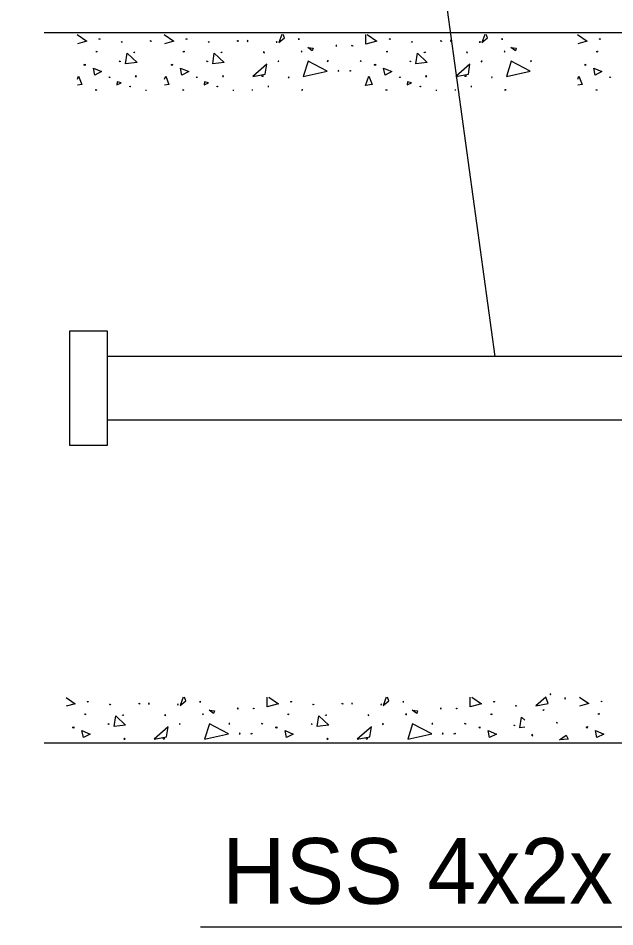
# Model space of a CAD drawing. Extents: x 512.98 to 516.26, y 535.38 to 537.32.
# Drawn here: x 513.631 to 514.12, y 536.123 to 536.869 of the extents above; entities that cross this region are included whole.
import ezdxf

# ---------------------------------------------------------------- set-up
doc = ezdxf.new("R2010")
doc.units = 0
for name, color, linetype in [('Bridge-Gen-Rail', 7, 'Continuous'), ('Bridge-Rebar-1', 7, 'Continuous'), ('Bridge-Text', 7, 'Continuous'), ('CONNECT', 7, 'Continuous')]:
    doc.layers.add(name, color=color, linetype=linetype)

msp = doc.modelspace()

# ---------------------------------------------------------------- linework, layer by layer
at = {"layer": 'Bridge-Gen-Rail'}
for p, q in [((514.50645, 536.85673), (513.65199, 536.85673)), ((514.50645, 536.2734), (513.65199, 536.2734))]:
    msp.add_line(p, q, dxfattribs=at)
at = {"layer": 'Bridge-Rebar-1'}
msp.add_lwpolyline([(513.70418, 536.61191), (513.67293, 536.61191), (513.67293, 536.51816), (513.70418, 536.51816)], close=True, dxfattribs=at)
msp.add_lwpolyline([(513.70418, 536.53899), (514.33974, 536.53899), (514.33974, 536.59107), (513.70418, 536.59107)], dxfattribs=at)
at = {"layer": 'Bridge-Text'}
for points in [[(513.45273, 537.02932), (513.96193, 537.02932), (514.02196, 536.59107)], [(513.78037, 536.12251), (514.34635, 536.12251), (514.42313, 536.39833)]]:
    msp.add_lwpolyline(points, dxfattribs=at)
at = {"layer": 'CONNECT'}
for p, q in [((513.73531, 536.80971), (513.7361, 536.80971)), ((513.80686, 536.80971), (513.80765, 536.80971)), ((513.82332, 536.80971), (513.82245, 536.80971)), ((513.97356, 536.80971), (513.97435, 536.80971)), ((513.99002, 536.80971), (513.98923, 536.80971))]:
    msp.add_line(p, q, dxfattribs=at)
for points in [[(513.67907, 536.85549), (513.68701, 536.85), (513.67943, 536.84791)], [(513.75062, 536.85549), (513.75856, 536.85), (513.75098, 536.84791)], [(513.84714, 536.85549), (513.84462, 536.84877), (513.84924, 536.8526), (513.84823, 536.85549)], [(513.91732, 536.85549), (513.92526, 536.85), (513.91609, 536.84747), (513.91602, 536.85549)], [(514.01385, 536.85549), (514.01132, 536.84877), (514.01594, 536.8526), (514.01493, 536.85549)], [(514.0898, 536.85549), (514.09774, 536.85), (514.09016, 536.84791)], [(513.6969, 536.85166), (513.69748, 536.85195), (513.69798, 536.85152), (513.6969, 536.85166)], [(513.71524, 536.84928), (513.71574, 536.84971), (513.71611, 536.84921), (513.71524, 536.84928)], [(513.73906, 536.85022), (513.73971, 536.85043), (513.73986, 536.84978), (513.73906, 536.85022)], [(513.76845, 536.85166), (513.76903, 536.85195), (513.76953, 536.85152), (513.76845, 536.85166)], [(513.78679, 536.84928), (513.78729, 536.84971), (513.78765, 536.84921), (513.78679, 536.84928)], [(513.81061, 536.85022), (513.81126, 536.85043), (513.81141, 536.84978), (513.81061, 536.85022)], [(513.81949, 536.85022), (513.81891, 536.85043), (513.81877, 536.84978), (513.81949, 536.85022)], [(513.84339, 536.84928), (513.84288, 536.84971), (513.84252, 536.84921), (513.84339, 536.84928)], [(513.86165, 536.85166), (513.86108, 536.85195), (513.86064, 536.85152), (513.86165, 536.85166)], [(513.93515, 536.85166), (513.93573, 536.85195), (513.93623, 536.85152), (513.93515, 536.85166)], [(513.95349, 536.84928), (513.95399, 536.84971), (513.95436, 536.84921), (513.95349, 536.84928)], [(513.97731, 536.85022), (513.97796, 536.85043), (513.97811, 536.84978), (513.97731, 536.85022)], [(513.98627, 536.85022), (513.98562, 536.85043), (513.98547, 536.84978), (513.98627, 536.85022)], [(514.01009, 536.84928), (514.00959, 536.84971), (514.00923, 536.84921), (514.01009, 536.84928)], [(514.02843, 536.85166), (514.02785, 536.85195), (514.02735, 536.85152), (514.02843, 536.85166)], [(514.1077, 536.85166), (514.10828, 536.85195), (514.10879, 536.85152), (514.1077, 536.85166)], [(513.69502, 536.84105), (513.69495, 536.8417), (513.69567, 536.84155), (513.69502, 536.84105)], [(513.71892, 536.83145), (513.72022, 536.84018), (513.72831, 536.83246), (513.71892, 536.83145)], [(513.72571, 536.84047), (513.72607, 536.84105), (513.72665, 536.84083), (513.72571, 536.84047)], [(513.76657, 536.84105), (513.76657, 536.8417), (513.76722, 536.84155), (513.76657, 536.84105)], [(513.79047, 536.83145), (513.79177, 536.84018), (513.79985, 536.83246), (513.79047, 536.83145)], [(513.79726, 536.84047), (513.79762, 536.84105), (513.79819, 536.84083), (513.79726, 536.84047)], [(513.83292, 536.84047), (513.83256, 536.84105), (513.83191, 536.84083), (513.83292, 536.84047)], [(513.8636, 536.84105), (513.8636, 536.8417), (513.86295, 536.84155), (513.8636, 536.84105)], [(513.86844, 536.8448), (513.87277, 536.84422), (513.87212, 536.84206), (513.86844, 536.8448)], [(513.89241, 536.84632), (513.89176, 536.84646), (513.89154, 536.84589), (513.89241, 536.84632)], [(513.90447, 536.84632), (513.90512, 536.84646), (513.90533, 536.84589), (513.90447, 536.84632)], [(513.93327, 536.84105), (513.93327, 536.8417), (513.93392, 536.84155), (513.93327, 536.84105)], [(513.95717, 536.83145), (513.95847, 536.84018), (513.96656, 536.83246), (513.95717, 536.83145)], [(513.96396, 536.84047), (513.96432, 536.84105), (513.96497, 536.84083), (513.96396, 536.84047)], [(513.99962, 536.84047), (513.99926, 536.84105), (513.99868, 536.84083), (513.99962, 536.84047)], [(514.03031, 536.84105), (514.03031, 536.8417), (514.02966, 536.84155), (514.03031, 536.84105)], [(514.03514, 536.8448), (514.03948, 536.84422), (514.03883, 536.84206), (514.03514, 536.8448)], [(514.10575, 536.84105), (514.10575, 536.8417), (514.1064, 536.84155), (514.10575, 536.84105)], [(513.7138, 536.83347), (513.71452, 536.83354), (513.71459, 536.83289), (513.7138, 536.83347)], [(513.78541, 536.83347), (513.78606, 536.83354), (513.78614, 536.83289), (513.78541, 536.83347)], [(513.84476, 536.83347), (513.84411, 536.83354), (513.84404, 536.83289), (513.84476, 536.83347)], [(513.86476, 536.82098), (513.8844, 536.82531), (513.86873, 536.83347), (513.86476, 536.82098)], [(513.88541, 536.83376), (513.88476, 536.83383), (513.88447, 536.83325), (513.88541, 536.83376)], [(513.9114, 536.83376), (513.91212, 536.83383), (513.91241, 536.83325), (513.9114, 536.83376)], [(513.95212, 536.83347), (513.95277, 536.83354), (513.95284, 536.83289), (513.95212, 536.83347)], [(514.01146, 536.83347), (514.01081, 536.83354), (514.01074, 536.83289), (514.01146, 536.83347)], [(514.03146, 536.82098), (514.0511, 536.82531), (514.03543, 536.83347), (514.03146, 536.82098)], [(514.05218, 536.83376), (514.05146, 536.83383), (514.05117, 536.83325), (514.05218, 536.83376)], [(513.6847, 536.83058), (513.68578, 536.83108), (513.68571, 536.82993), (513.6847, 536.83058)], [(513.69365, 536.8222), (513.6925, 536.82791), (513.69921, 536.82502), (513.69365, 536.8222)], [(513.75625, 536.83058), (513.75733, 536.83108), (513.75726, 536.82993), (513.75625, 536.83058)], [(513.7652, 536.8222), (513.76404, 536.82791), (513.77076, 536.82502), (513.7652, 536.8222)], [(513.82332, 536.82098), (513.83357, 536.823), (513.83487, 536.83101), (513.82332, 536.82098)], [(513.89393, 536.82524), (513.89364, 536.82581), (513.89306, 536.82553), (513.89393, 536.82524)], [(513.90295, 536.82524), (513.90324, 536.82581), (513.90382, 536.82553), (513.90295, 536.82524)], [(513.92295, 536.83058), (513.92403, 536.83108), (513.92396, 536.82993), (513.92295, 536.83058)], [(513.9319, 536.8222), (513.93075, 536.82791), (513.93746, 536.82502), (513.9319, 536.8222)], [(513.99002, 536.82098), (514.00035, 536.823), (514.00157, 536.83101), (513.99002, 536.82098)], [(514.0955, 536.83058), (514.09651, 536.83108), (514.09644, 536.82993), (514.0955, 536.83058)], [(514.10438, 536.8222), (514.10323, 536.82791), (514.10994, 536.82502), (514.10438, 536.8222)], [(513.67943, 536.81881), (513.6803, 536.82134), (513.68297, 536.81448), (513.67943, 536.81383)], [(513.70535, 536.82018), (513.70571, 536.82076), (513.70621, 536.82026), (513.70535, 536.82018)], [(513.72686, 536.82098), (513.72787, 536.82098), (513.72737, 536.82184), (513.72686, 536.82098)], [(513.75098, 536.81881), (513.75184, 536.82134), (513.75451, 536.81448), (513.75098, 536.81383)], [(513.7769, 536.82018), (513.77733, 536.82076), (513.77776, 536.82026), (513.7769, 536.82018)], [(513.79841, 536.82098), (513.79942, 536.82098), (513.79899, 536.82184), (513.79841, 536.82098)], [(513.83177, 536.82098), (513.83075, 536.82098), (513.83119, 536.82184), (513.83177, 536.82098)], [(513.85321, 536.82018), (513.85285, 536.82076), (513.85241, 536.82026), (513.85321, 536.82018)], [(513.91587, 536.81347), (513.91855, 536.82134), (513.92122, 536.81448), (513.91587, 536.81347)], [(513.94367, 536.82018), (513.94403, 536.82076), (513.94446, 536.82026), (513.94367, 536.82018)], [(513.96511, 536.82098), (513.96612, 536.82098), (513.96569, 536.82184), (513.96511, 536.82098)], [(513.99847, 536.82098), (513.99746, 536.82098), (513.99789, 536.82184), (513.99847, 536.82098)], [(514.01991, 536.82018), (514.01955, 536.82076), (514.01912, 536.82026), (514.01991, 536.82018)], [(514.09016, 536.81881), (514.09102, 536.82134), (514.0937, 536.81448), (514.09016, 536.81383)], [(514.11615, 536.82018), (514.11651, 536.82076), (514.11702, 536.82026), (514.11615, 536.82018)], [(513.69401, 536.80993), (513.69474, 536.80993), (513.69531, 536.80971), (513.69401, 536.80993)], [(513.71185, 536.81405), (513.71538, 536.81578), (513.71206, 536.81665), (513.71185, 536.81405)], [(513.72239, 536.81246), (513.72253, 536.81311), (513.72304, 536.81267), (513.72239, 536.81246)], [(513.76556, 536.80993), (513.76628, 536.80993), (513.76686, 536.80971), (513.76556, 536.80993)], [(513.78339, 536.81405), (513.78693, 536.81578), (513.78361, 536.81665), (513.78339, 536.81405)], [(513.79393, 536.81246), (513.79408, 536.81311), (513.79458, 536.81267), (513.79393, 536.81246)], [(513.83624, 536.81246), (513.8361, 536.81311), (513.83559, 536.81267), (513.83624, 536.81246)], [(513.86454, 536.80993), (513.86389, 536.80993), (513.86332, 536.80971), (513.86454, 536.80993)], [(513.93226, 536.80993), (513.93299, 536.80993), (513.93356, 536.80971), (513.93226, 536.80993)], [(513.9501, 536.81405), (513.95371, 536.81578), (513.95031, 536.81665), (513.9501, 536.81405)], [(513.96064, 536.81246), (513.96078, 536.81311), (513.96129, 536.81267), (513.96064, 536.81246)], [(514.00294, 536.81246), (514.0028, 536.81311), (514.00229, 536.81267), (514.00294, 536.81246)], [(514.03132, 536.80993), (514.0306, 536.80993), (514.03002, 536.80971), (514.03132, 536.80993)], [(514.10481, 536.80993), (514.10546, 536.80993), (514.10604, 536.80971), (514.10481, 536.80993)], [(513.67004, 536.31093), (513.67762, 536.30573), (513.67004, 536.30364)], [(513.76621, 536.31114), (513.76368, 536.30443), (513.7683, 536.30826), (513.76729, 536.31114)], [(513.83639, 536.31114), (513.84433, 536.30573), (513.83516, 536.30313), (513.83501, 536.31114)], [(513.93291, 536.31114), (513.93039, 536.30443), (513.93501, 536.30826), (513.934, 536.31114)], [(514.00309, 536.31114), (514.01103, 536.30573), (514.00186, 536.30313), (514.00179, 536.31114)], [(514.05558, 536.30414), (514.06576, 536.30602), (514.06381, 536.31114), (514.05558, 536.30414)], [(514.06742, 536.31382), (514.06756, 536.31317), (514.06807, 536.31367), (514.06742, 536.31382)], [(514.07918, 536.31013), (514.07983, 536.30984), (514.07991, 536.31057), (514.07918, 536.31013)], [(514.0916, 536.31114), (514.09918, 536.30595), (514.0916, 536.30385)], [(513.68752, 536.30732), (513.68809, 536.30768), (513.6886, 536.30725), (513.68752, 536.30732)], [(513.70585, 536.30501), (513.70629, 536.30544), (513.70672, 536.30486), (513.70585, 536.30501)], [(513.72968, 536.30595), (513.73033, 536.30616), (513.73047, 536.30551), (513.72968, 536.30595)], [(513.73856, 536.30595), (513.73798, 536.30616), (513.73784, 536.30551), (513.73856, 536.30595)], [(513.76246, 536.30501), (513.76195, 536.30544), (513.76159, 536.30486), (513.76246, 536.30501)], [(513.78072, 536.30732), (513.78014, 536.30768), (513.77964, 536.30725), (513.78072, 536.30732)], [(513.85422, 536.30732), (513.8548, 536.30768), (513.8553, 536.30725), (513.85422, 536.30732)], [(513.87256, 536.30501), (513.87306, 536.30544), (513.87342, 536.30486), (513.87256, 536.30501)], [(513.89638, 536.30595), (513.89703, 536.30616), (513.89718, 536.30551), (513.89638, 536.30595)], [(513.90526, 536.30595), (513.90468, 536.30616), (513.90454, 536.30551), (513.90526, 536.30595)], [(513.92916, 536.30501), (513.92865, 536.30544), (513.92829, 536.30486), (513.92916, 536.30501)], [(513.94742, 536.30732), (513.94685, 536.30768), (513.94641, 536.30725), (513.94742, 536.30732)], [(514.02092, 536.30732), (514.0215, 536.30768), (514.022, 536.30725), (514.02092, 536.30732)], [(514.0389, 536.30392), (514.0394, 536.30436), (514.03976, 536.30385), (514.0389, 536.30392)], [(514.10915, 536.30753), (514.10965, 536.30789), (514.11016, 536.30746), (514.10915, 536.30753)], [(513.68564, 536.2967), (513.68557, 536.29743), (513.68622, 536.29728), (513.68564, 536.2967)], [(513.70954, 536.2871), (513.71084, 536.29591), (513.71892, 536.28819), (513.70954, 536.2871)], [(513.71632, 536.2962), (513.71668, 536.29678), (513.71726, 536.29649), (513.71632, 536.2962)], [(513.75199, 536.2962), (513.75163, 536.29678), (513.75098, 536.29649), (513.75199, 536.2962)], [(513.78267, 536.2967), (513.78267, 536.29743), (513.78202, 536.29728), (513.78267, 536.2967)], [(513.78751, 536.30046), (513.79184, 536.29995), (513.79112, 536.29772), (513.78751, 536.30046)], [(513.81148, 536.30197), (513.81083, 536.30219), (513.81061, 536.30154), (513.81148, 536.30197)], [(513.82353, 536.30197), (513.82418, 536.30219), (513.8244, 536.30154), (513.82353, 536.30197)], [(513.85234, 536.2967), (513.85227, 536.29743), (513.85299, 536.29728), (513.85234, 536.2967)], [(513.87624, 536.2871), (513.87754, 536.29591), (513.88562, 536.28819), (513.87624, 536.2871)], [(513.88303, 536.2962), (513.88339, 536.29678), (513.88396, 536.29649), (513.88303, 536.2962)], [(513.91869, 536.2962), (513.91833, 536.29678), (513.91768, 536.29649), (513.91869, 536.2962)], [(513.94937, 536.2967), (513.94937, 536.29743), (513.94872, 536.29728), (513.94937, 536.2967)], [(513.95421, 536.30046), (513.95854, 536.29995), (513.95789, 536.29772), (513.95421, 536.30046)], [(513.97818, 536.30197), (513.97753, 536.30219), (513.97731, 536.30154), (513.97818, 536.30197)], [(513.99024, 536.30197), (513.99089, 536.30219), (513.9911, 536.30154), (513.99024, 536.30197)], [(514.01904, 536.2967), (514.01904, 536.29743), (514.01969, 536.29728), (514.01904, 536.2967)], [(514.0467, 536.28652), (514.04258, 536.28609), (514.04395, 536.29483), (514.0467, 536.29216)], [(514.06135, 536.3006), (514.062, 536.30053), (514.06258, 536.30082), (514.06135, 536.3006)], [(514.1072, 536.29692), (514.1072, 536.29764), (514.10785, 536.2975), (514.1072, 536.29692)], [(513.70441, 536.28912), (513.70506, 536.28927), (513.7052, 536.28862), (513.70441, 536.28912)], [(513.76383, 536.28912), (513.76318, 536.28927), (513.76311, 536.28862), (513.76383, 536.28912)], [(513.78383, 536.27671), (513.80346, 536.28097), (513.7878, 536.2892), (513.78383, 536.27671)], [(513.80447, 536.28948), (513.80383, 536.28956), (513.80354, 536.28891), (513.80447, 536.28948)], [(513.83047, 536.28948), (513.83112, 536.28956), (513.83148, 536.28891), (513.83047, 536.28948)], [(513.87118, 536.28912), (513.87183, 536.28927), (513.87191, 536.28862), (513.87118, 536.28912)], [(513.93053, 536.28912), (513.92988, 536.28927), (513.92981, 536.28862), (513.93053, 536.28912)], [(513.95053, 536.27671), (513.97017, 536.28097), (513.9545, 536.2892), (513.95053, 536.27671)], [(513.97118, 536.28948), (513.97053, 536.28956), (513.97024, 536.28891), (513.97118, 536.28948)], [(513.99717, 536.28948), (513.99789, 536.28956), (513.99818, 536.28891), (513.99717, 536.28948)], [(514.03753, 536.28811), (514.03818, 536.28826), (514.03825, 536.28754), (514.03753, 536.28811)], [(514.07269, 536.29028), (514.07305, 536.28977), (514.07355, 536.29021), (514.07269, 536.29028)], [(513.67531, 536.28624), (513.6764, 536.28674), (513.67633, 536.28559), (513.67531, 536.28624)], [(513.68427, 536.27793), (513.68311, 536.28364), (513.68983, 536.28068), (513.68427, 536.27793)], [(513.74231, 536.27671), (513.75264, 536.27866), (513.75394, 536.28674), (513.74231, 536.27671)], [(513.81292, 536.28089), (513.81271, 536.28154), (513.81213, 536.28125), (513.81292, 536.28089)], [(513.82202, 536.28089), (513.82231, 536.28154), (513.82289, 536.28125), (513.82202, 536.28089)], [(513.84202, 536.28624), (513.8431, 536.28674), (513.84303, 536.28559), (513.84202, 536.28624)], [(513.85097, 536.27793), (513.84981, 536.28364), (513.85653, 536.28068), (513.85097, 536.27793)], [(513.90909, 536.27671), (513.91934, 536.27866), (513.92064, 536.28674), (513.90909, 536.27671)], [(513.9797, 536.28089), (513.97941, 536.28154), (513.97883, 536.28125), (513.9797, 536.28089)], [(513.98872, 536.28089), (513.98901, 536.28154), (513.98959, 536.28125), (513.98872, 536.28089)], [(514.00872, 536.28624), (514.0098, 536.28674), (514.00973, 536.28559), (514.00872, 536.28624)], [(514.01767, 536.27793), (514.01652, 536.28364), (514.02323, 536.28068), (514.01767, 536.27793)], [(514.05204, 536.27995), (514.05305, 536.27945), (514.05298, 536.2806), (514.05204, 536.27995)], [(514.07514, 536.27606), (514.08063, 536.27995), (514.08214, 536.27671), (514.07514, 536.27606)], [(514.09694, 536.28645), (514.09796, 536.28696), (514.09788, 536.2858), (514.09694, 536.28645)], [(514.10583, 536.27815), (514.10467, 536.28378), (514.11138, 536.28089), (514.10583, 536.27815)], [(513.71748, 536.27671), (513.71849, 536.27663), (513.71798, 536.27757), (513.71748, 536.27671)], [(513.75083, 536.27671), (513.74982, 536.27663), (513.75026, 536.27757), (513.75083, 536.27671)], [(513.88418, 536.27671), (513.88519, 536.27663), (513.88469, 536.27757), (513.88418, 536.27671)], [(513.91754, 536.27671), (513.91652, 536.27663), (513.91696, 536.27757), (513.91754, 536.27671)]]:
    msp.add_lwpolyline(points, dxfattribs=at)

# ---------------------------------------------------------------- texts
at = {"layer": 'Bridge-Text'}
msp.add_text('HSS 4x2x', height=0.054, dxfattribs=at).set_placement((513.79805, 536.14141))

doc.saveas('drawing.dxf')
